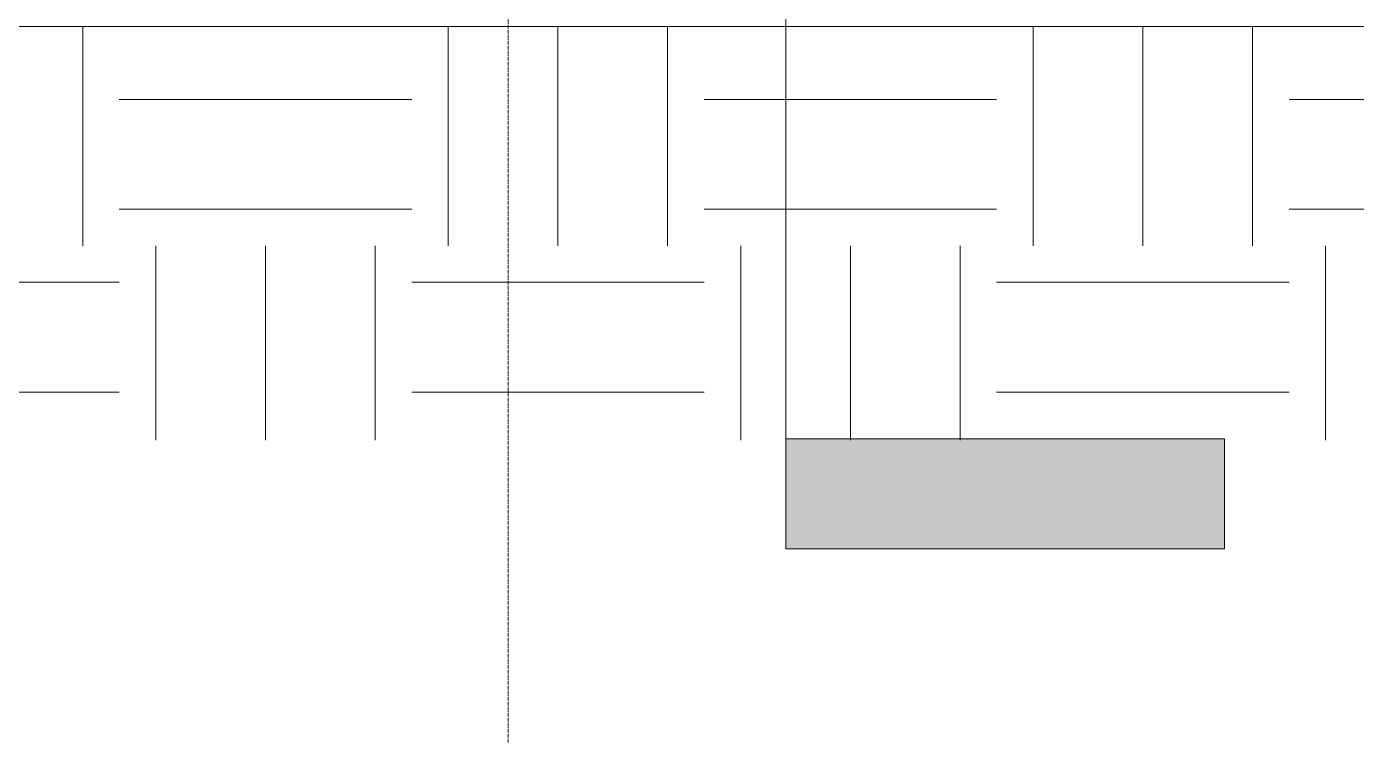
# Model space of a CAD drawing. Header units: inches. Extents: x 21386 to 98862, y -290 to 853.
# Drawn here: x 33179.8 to 33398.1, y -129.4 to -12 of the extents above; entities that cross this region are included whole.
import ezdxf

# ---------------------------------------------------------------- set-up
doc = ezdxf.new("R2010")
doc.units = ezdxf.units.IN
doc.header["$MEASUREMENT"] = 0
doc.linetypes.add('Grid Line 1_2_', pattern=[0.875, 0.5, -0.125, 0.125, -0.125])
for name, color, linetype, lineweight in [('C-TOPO', 7, 'Continuous', 13), ('G-ANNO-SYMB', 111, 'Continuous', 9), ('S-GRID', 1, 'Continuous', 9)]:
    doc.layers.add(name, color=color, linetype=linetype, lineweight=lineweight)

# ---------------------------------------------------------------- blocks, each defined once
blk = doc.blocks.new('Section - 3_32_ x 3_8_-18514-Building Section - North_South looking East _ Fitness Center')
at = {"layer": 'G-ANNO-SYMB'}
blk.add_hatch(color=256, dxfattribs=at).paths.add_polyline_path([(22320.83, -79.66), (22248.83, -79.66), (22248.83, -97.66), (22320.83, -97.66)], flags=0)
for p, q in [((22248.83, -97.66), (22248.83, -79.66)), ((22248.83, -79.66), (22320.83, -79.66)), ((22320.83, -79.66), (22320.83, -97.66)), ((22320.83, -97.66), (22248.83, -97.66))]:
    blk.add_line(p, q, dxfattribs=at)

msp = doc.modelspace()

# ---------------------------------------------------------------- hatches: boundary and pattern name
at = {"layer": 'C-TOPO', "lineweight": 9}
h = msp.add_hatch(dxfattribs=at)
h.set_pattern_fill('FP_36', color=8, style=0, pattern_type=2)
h.set_pattern_definition([(0, (22011.01, 102), (48, 48), [48, -48]), (0, (22011.01, 120), (48, 48), [48, -48]), (0, (22011.01, 138), (48, 48), [48, -48]), (90, (22017.01, 144), (-48, 48), [48, -48]), (90, (22035.01, 144), (-48, 48), [48, -48]), (90, (22053.01, 144), (-48, 48), [48, -48])])
h.paths.add_polyline_path([(32495.26, -79.83), (33506.61, -79.83), (33506.61, -48), (33501.61, -48), (33501.61, -36), (33506.61, -36), (33506.61, -12.01), (31848.11, -12.01), (31848.11, -36), (31853.11, -36), (31853.11, -48), (31848.11, -48), (31848.11, -79.83), (32355.41, -79.83)], flags=0)

# ---------------------------------------------------------------- linework, layer by layer
at = {"layer": 'C-TOPO'}
msp.add_line((31896.29, -12.01), (33506.61, -12.01), dxfattribs=at)
at = {"layer": 'C-TOPO', "color": 8, "lineweight": 9}
msp.add_line((31896.29, -12.01), (33506.61, -12.01), dxfattribs=at)
at = {"layer": 'G-ANNO-SYMB'}
msp.add_line((33304.44, 545.16), (33304.44, -79.66), dxfattribs=at)
at = {"layer": 'S-GRID', "linetype": 'Grid Line 1_2_'}
msp.add_line((33258.86, -129.44), (33258.86, 738.66), dxfattribs=at)
msp.add_line((33258.86, -129.44), (33258.86, 738.66), dxfattribs=at)

# ---------------------------------------------------------------- block references
at = {"layer": 'G-ANNO-SYMB'}
msp.add_blockref('Section - 3_32_ x 3_8_-18514-Building Section - North_South looking East _ Fitness Center', (11055.61, 0), dxfattribs=at)

doc.saveas('drawing.dxf')
